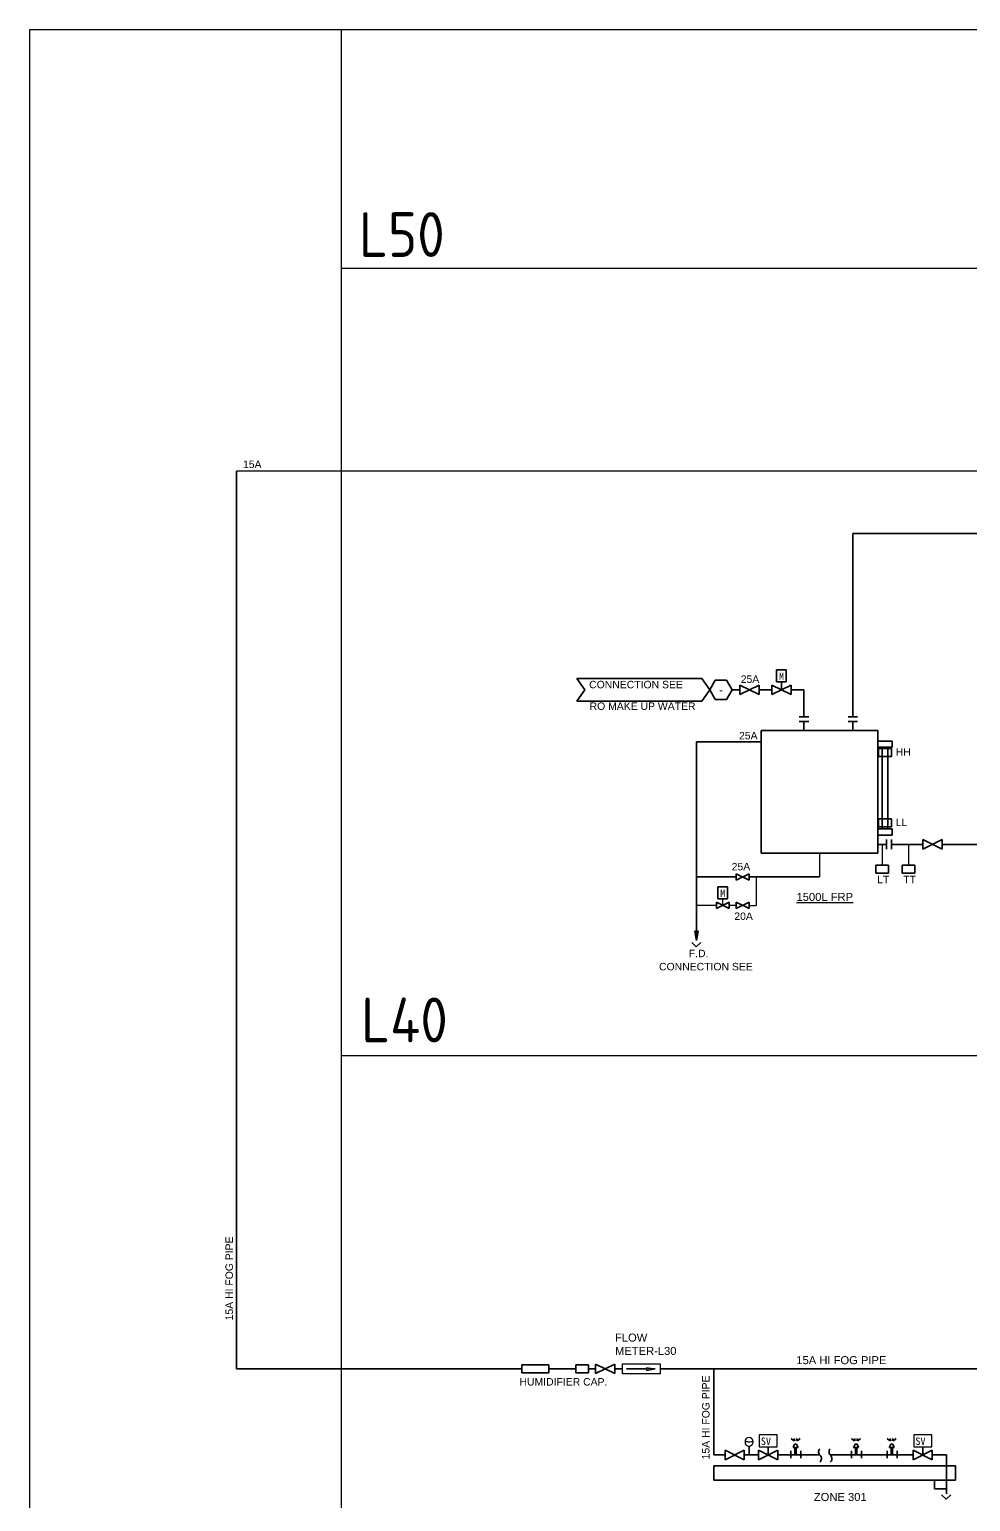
# Model space of a CAD drawing. Header units: millimetres. Extents: x 226 to 1456, y 176 to 924.
# Drawn here: x 226.3 to 541.8, y 430 to 923.5 of the extents above; entities that cross this region are included whole.
import ezdxf

# ---------------------------------------------------------------- set-up
doc = ezdxf.new("R2010")
doc.units = ezdxf.units.MM
for name, color, linetype in [('DETL-TXT', 7, 'Continuous'), ('M-CWTR-PIPE', 7, 'Continuous'), ('M-CWTR-PIPE-S', 7, 'Continuous'), ('M-CWTR-TEXT', 7, 'Continuous'), ('M-CWTR-VAVE', 7, 'Continuous'), ('M-DETL-60', 7, 'Continuous'), ('M-EQPM-TXT', 7, 'Continuous'), ('M-HVAC-EQPM-P1', 7, 'Continuous'), ('M-PIPE-CHWS12', 7, 'Continuous')]:
    doc.layers.add(name, color=color, linetype=linetype)
doc.styles.add('AA-TXT', font='isocp.shx', dxfattribs={"bigfont": 'chineset.shx'})
doc.styles.get("Standard").update_dxf_attribs({"font": 'arial.ttf'})

# ---------------------------------------------------------------- blocks, each defined once
blk = doc.blocks.new('A$C16496DF1')
at = {"layer": 'M-CWTR-VAVE', "color": 2, "linetype": 'Continuous', "lineweight": 35}
for p, q in [((-4, 0), (-4, -2)), ((-4, 0), (0, -2)), ((0, 0), (-4, -2)), ((0, -2), (0, 0))]:
    blk.add_line(p, q, dxfattribs=at)
blk = doc.blocks.new('SE1')
at = {"layer": 'M-HVAC-EQPM-P1', "color": 22, "linetype": 'Continuous', "lineweight": 35}
for p, q in [((164.29, 482.48), (168.72, 482.48)), ((164.29, 480.57), (164.29, 482.48)), ((168.72, 480.57), (164.29, 480.57)), ((168.72, 482.48), (168.72, 480.57))]:
    blk.add_line(p, q, dxfattribs=at)
blk = doc.blocks.new('SE')
at = {"layer": 'M-HVAC-EQPM-P1'}
blk.add_blockref('SE1', (0, 0), dxfattribs=at)
blk = doc.blocks.new('SE3')
at = {"layer": 'M-HVAC-EQPM-P1', "color": 22, "linetype": 'Continuous', "lineweight": 35}
for p, q in [((165.6, 480.57), (167.4, 480.57)), ((165.6, 455.06), (165.6, 480.57)), ((167.4, 480.57), (167.4, 455.06)), ((167.4, 455.06), (165.6, 455.06))]:
    blk.add_line(p, q, dxfattribs=at)
blk = doc.blocks.new('SE2')
at = {"layer": 'M-HVAC-EQPM-P1'}
blk.add_blockref('SE3', (0, 0), dxfattribs=at)
blk = doc.blocks.new('SE5')
at = {"layer": 'M-HVAC-EQPM-P1', "color": 22, "linetype": 'Continuous', "lineweight": 35}
for p, q in [((164.29, 455.06), (168.72, 455.06)), ((164.29, 453.15), (164.29, 455.06)), ((168.72, 453.15), (164.29, 453.15)), ((168.72, 455.06), (168.72, 453.15))]:
    blk.add_line(p, q, dxfattribs=at)
blk = doc.blocks.new('SE4')
at = {"layer": 'M-HVAC-EQPM-P1'}
blk.add_blockref('SE5', (0, 0), dxfattribs=at)
blk = doc.blocks.new('SE7')
at = {"layer": 'M-CWTR-TEXT', "color": 3, "linetype": 'Continuous', "lineweight": 35}
for p, q in [((120.13, 428.75), (119.64, 431.67)), ((119.64, 431.67), (120.62, 431.67)), ((120.62, 431.67), (120.13, 428.75))]:
    blk.add_line(p, q, dxfattribs=at)
blk = doc.blocks.new('SE6')
at = {"layer": 'M-CWTR-TEXT'}
blk.add_blockref('SE7', (0, 0), dxfattribs=at)
blk = doc.blocks.new('SE9')
at = {"layer": 'DETL-TXT', "color": 4, "linetype": 'Continuous', "lineweight": 35}
for p, q in [((113.49, 501.56), (111.74, 498.53)), ((116.99, 501.56), (113.49, 501.56)), ((118.74, 498.53), (116.99, 501.56)), ((111.74, 498.53), (113.49, 495.5)), ((116.99, 495.5), (118.74, 498.53)), ((113.49, 495.5), (116.99, 495.5))]:
    blk.add_line(p, q, dxfattribs=at)
blk = doc.blocks.new('SE8')
at = {"layer": 'DETL-TXT'}
blk.add_blockref('SE9', (0, 0), dxfattribs=at)
blk = doc.blocks.new('SE11')
at = {"layer": 'DETL-TXT', "color": 4, "linetype": 'Continuous', "lineweight": 35}
for p, q in [((109.24, 502.03), (70.24, 502.03)), ((70.24, 502.03), (72.74, 498.53)), ((111.74, 498.53), (109.24, 502.03)), ((72.74, 498.53), (70.24, 495.03)), ((109.24, 495.03), (111.74, 498.53)), ((70.24, 495.03), (109.24, 495.03))]:
    blk.add_line(p, q, dxfattribs=at)
blk = doc.blocks.new('SE10')
at = {"layer": 'DETL-TXT'}
blk.add_blockref('SE11', (0, 0), dxfattribs=at)

msp = doc.modelspace()

# ---------------------------------------------------------------- hatches: boundary and pattern name
h = msp.add_hatch(color=2)
h.dxf.hatch_style = 1
h.paths.add_polyline_path([(436.07, 474.47), (426.58, 474.47), (426.58, 474.35), (433.17, 474.35), (433.17, 473.97)])
h.paths.add_polyline_path([(436.07, 474.47), (433.17, 474.96), (433.17, 474.58), (426.58, 474.58), (426.58, 474.47)])
at = {"layer": 'M-CWTR-TEXT', "linetype": 'Continuous', "lineweight": 5}
msp.add_hatch(color=3, dxfattribs=at).paths.add_polyline_path([(449.92, 618.06), (450.45, 621.19), (449.4, 621.19)])

# ---------------------------------------------------------------- linework, layer by layer
at = {"color": 4}
for p, q in [((574.48, 775.46), (295.75, 775.46)), ((436.07, 474.47), (426.58, 474.47)), ((433.17, 474.96), (436.07, 474.47)), ((433.17, 474.96), (433.17, 474.58)), ((433.17, 473.97), (436.07, 474.47)), ((433.17, 474.35), (433.17, 473.97))]:
    msp.add_line(p, q, dxfattribs=at)
at = {"color": 4, "linetype": 'Continuous', "lineweight": 35}
for p, q in [((455.76, 441.97), (455.76, 437.15)), ((455.76, 441.97), (536.74, 441.97)), ((536.74, 437.15), (536.74, 441.97)), ((455.76, 437.15), (536.74, 437.15)), ((529.71, 434.19), (529.71, 437.15)), ((533.71, 434.19), (529.71, 434.19))]:
    msp.add_line(p, q, dxfattribs=at)
at = {"color": 2}
msp.add_lwpolyline([(437.75, 472.75), (425.15, 472.75), (425.15, 476.18), (437.75, 476.18)], close=True, dxfattribs=at)
msp.add_lwpolyline([(433.17, 474.35), (426.58, 474.35), (426.58, 474.58), (433.17, 474.58)], dxfattribs=at)
at = {"layer": 'M-CWTR-PIPE', "color": 4, "linetype": 'Continuous', "lineweight": 35}
for p, q in [((464.48, 702.13), (461.87, 702.13)), ((475.21, 702.13), (470.92, 702.13)), ((485.93, 702.13), (481.64, 702.13)), ((485.93, 693.07), (485.93, 702.13)), ((449.92, 684.72), (449.92, 621.19)), ((471.65, 684.72), (449.92, 684.72)), ((463.25, 639.37), (449.92, 639.37)), ((491.19, 639.37), (467.54, 639.37))]:
    msp.add_line(p, q, dxfattribs=at)
at = {"layer": 'M-CWTR-PIPE', "color": 4}
for p, q in [((491.19, 647.4), (491.19, 639.37)), ((469.9, 639.37), (469.9, 629.85)), ((456.59, 629.85), (449.92, 629.85)), ((463.25, 629.85), (460.89, 629.85)), ((467.54, 629.85), (469.9, 629.85))]:
    msp.add_line(p, q, dxfattribs=at)
at = {"layer": 'M-CWTR-PIPE-S', "color": 4, "linetype": 'Continuous', "lineweight": 35}
for p, q in [((502.35, 754.56), (502.35, 693.07)), ((605.44, 754.56), (502.35, 754.56)), ((525.86, 650.28), (515.28, 650.28)), ((525.86, 650.28), (525.5, 650.28)), ((593.1, 650.28), (532.3, 650.28))]:
    msp.add_line(p, q, dxfattribs=at)
at = {"layer": 'M-CWTR-TEXT', "color": 252, "linetype": 'Continuous', "lineweight": 35}
msp.add_line((533.71, 432.89), (533.71, 432.52), dxfattribs=at)
at = {"layer": 'M-CWTR-TEXT', "color": 3, "linetype": 'Continuous', "lineweight": 35}
msp.add_open_spline([(449.92, 618.06), (449.4, 621.19), (450.45, 621.19), (449.92, 618.06)], degree=1, dxfattribs=at)
at = {"layer": 'M-CWTR-VAVE', "color": 1, "lineweight": 25}
for p, q in [((226.27, 923.53), (226.27, 175.64)), ((226.27, 923.53), (1456.11, 923.53)), ((330.76, 923.53), (330.76, 175.64)), ((330.76, 843.47), (1354.78, 843.47)), ((330.76, 579.5), (1354.78, 579.5))]:
    msp.add_line(p, q, dxfattribs=at)
at = {"layer": 'M-CWTR-VAVE', "color": 2, "linetype": 'Continuous', "lineweight": 35}
for p, q in [((476.8, 704.83), (476.8, 708.84)), ((476.8, 708.84), (480.04, 708.84)), ((480.04, 708.84), (480.04, 704.83)), ((480.04, 704.83), (476.8, 704.83)), ((478.42, 702.13), (478.42, 704.83)), ((510.97, 679.76), (510.97, 682.45)), ((510.97, 682.45), (515.26, 682.45)), ((510.97, 682.45), (515.26, 682.45)), ((510.97, 679.76), (510.97, 682.45)), ((515.26, 682.45), (515.26, 679.76)), ((515.26, 682.45), (515.26, 679.76)), ((515.26, 679.76), (510.97, 679.76)), ((515.26, 679.76), (510.97, 679.76)), ((510.97, 656.2), (510.97, 658.89)), ((510.97, 658.89), (515.26, 658.89)), ((510.97, 658.89), (515.26, 658.89)), ((510.97, 656.2), (510.97, 658.89)), ((515.26, 658.89), (515.26, 656.2)), ((515.26, 658.89), (515.26, 656.2)), ((515.26, 656.2), (510.97, 656.2)), ((515.26, 656.2), (510.97, 656.2)), ((510.06, 640.63), (510.06, 643.32)), ((510.06, 643.32), (514.35, 643.32)), ((510.06, 643.32), (514.35, 643.32)), ((510.06, 640.63), (510.06, 643.32)), ((514.35, 643.32), (514.35, 640.63)), ((514.35, 643.32), (514.35, 640.63)), ((518.84, 640.63), (518.84, 643.32)), ((518.84, 643.32), (523.13, 643.32)), ((518.84, 643.32), (523.13, 643.32)), ((518.84, 640.63), (518.84, 643.32)), ((523.13, 643.32), (523.13, 640.63)), ((523.13, 643.32), (523.13, 640.63)), ((463.25, 638.29), (463.25, 640.44)), ((467.54, 640.44), (463.25, 638.29)), ((463.25, 640.44), (467.54, 638.29)), ((467.54, 640.44), (467.54, 638.29)), ((514.35, 640.63), (510.06, 640.63)), ((514.35, 640.63), (510.06, 640.63)), ((523.13, 640.63), (518.84, 640.63)), ((523.13, 640.63), (518.84, 640.63)), ((457.12, 632.05), (457.12, 636.06)), ((457.12, 636.06), (460.36, 636.06)), ((460.36, 632.05), (457.12, 632.05)), ((460.36, 636.06), (460.36, 632.05)), ((456.59, 628.78), (456.59, 630.92)), ((460.89, 630.92), (456.59, 628.78)), ((456.59, 630.92), (460.89, 628.78)), ((460.89, 630.92), (460.89, 628.78)), ((463.25, 628.78), (463.25, 630.92)), ((467.54, 630.92), (463.25, 628.78)), ((463.25, 630.92), (467.54, 628.78)), ((467.54, 630.92), (467.54, 628.78)), ((448.34, 617.37), (449.87, 615.99)), ((451.4, 617.37), (449.87, 615.99)), ((400.47, 475.81), (391.42, 475.81)), ((391.42, 475.81), (391.42, 473.12)), ((400.47, 473.12), (400.47, 475.81)), ((400.47, 473.12), (400.47, 475.81)), ((409.47, 473.12), (409.47, 475.81)), ((409.47, 475.81), (413.76, 475.81)), ((409.47, 475.81), (413.76, 475.81)), ((409.47, 473.12), (409.47, 475.81)), ((413.76, 475.81), (413.76, 473.12)), ((413.76, 475.81), (413.76, 473.12)), ((391.42, 473.12), (400.47, 473.12)), ((413.76, 473.12), (409.47, 473.12)), ((413.76, 473.12), (409.47, 473.12)), ((482.51, 450.31), (481.65, 451.11)), ((482.32, 448.13), (482.81, 449.22)), ((482.86, 450.31), (482.64, 451.11)), ((483.47, 449.22), (482.81, 449.22)), ((483.42, 450.31), (483.65, 451.11)), ((483.97, 448.13), (483.47, 449.22)), ((483.77, 450.31), (484.64, 451.11)), ((502.79, 450.31), (501.93, 451.11)), ((502.6, 448.13), (503.09, 449.22)), ((503.14, 450.31), (502.92, 451.11)), ((503.75, 449.22), (503.09, 449.22)), ((503.7, 450.31), (503.92, 451.11)), ((504.25, 448.13), (503.75, 449.22)), ((504.05, 450.31), (504.92, 451.11)), ((514.75, 450.31), (513.89, 451.11)), ((514.55, 448.13), (515.05, 449.22)), ((515.1, 450.31), (514.88, 451.11)), ((515.71, 449.22), (515.05, 449.22)), ((515.66, 450.31), (515.88, 451.11)), ((516.21, 448.13), (515.71, 449.22)), ((516.01, 450.31), (516.88, 451.11)), ((459.51, 447.22), (459.51, 444)), ((465.95, 447.22), (459.51, 444)), ((459.51, 447.22), (465.95, 444)), ((465.95, 444), (465.95, 447.22)), ((467.58, 445.61), (467.58, 448.39)), ((470.77, 447.22), (470.77, 444)), ((477.21, 447.22), (470.77, 444)), ((470.77, 447.22), (477.21, 444)), ((473.99, 445.61), (473.99, 448.31)), ((477.21, 444), (477.21, 447.22)), ((481.57, 446.95), (481.57, 444.57)), ((482.32, 448.13), (483.97, 448.13)), ((482.93, 445.91), (482.93, 448.13)), ((483.36, 445.91), (483.36, 448.13)), ((484.96, 446.95), (484.96, 444.57)), ((501.85, 446.95), (501.85, 444.57)), ((502.6, 448.13), (504.25, 448.13)), ((503.21, 445.91), (503.21, 448.13)), ((503.64, 445.91), (503.64, 448.13)), ((505.24, 446.95), (505.24, 444.57)), ((513.81, 446.95), (513.81, 444.57)), ((514.55, 448.13), (516.21, 448.13)), ((515.17, 445.91), (515.17, 448.13)), ((515.6, 445.91), (515.6, 448.13)), ((517.2, 446.95), (517.2, 444.57)), ((522.56, 447.22), (522.56, 444)), ((529, 447.22), (522.56, 444)), ((522.56, 447.22), (529, 444)), ((525.78, 445.61), (525.78, 448.31)), ((529, 444), (529, 447.22)), ((532.13, 432.2), (533.66, 430.82)), ((535.18, 432.2), (533.66, 430.82))]:
    msp.add_line(p, q, dxfattribs=at)
at = {"layer": 'M-CWTR-VAVE', "color": 2}
msp.add_line((458.74, 629.85), (458.74, 632.05), dxfattribs=at)
for points in [[(470.99, 448.31), (476.99, 448.31), (476.99, 452.33), (470.99, 452.33)], [(522.78, 448.31), (528.78, 448.31), (528.78, 452.33), (522.78, 452.33)]]:
    msp.add_lwpolyline(points, close=True, dxfattribs=at)
msp.add_ellipse((467.58, 449.98), major_axis=(0, -1.59), ratio=0.800659, dxfattribs=at)
msp.add_open_spline([(466.31, 449.98), (466.82, 450.22), (467.51, 449.78), (468.23, 450.23), (468.65, 450.05), (468.86, 449.98)], degree=3, dxfattribs=at)
at = {"layer": 'M-HVAC-EQPM-P1', "color": 22, "linetype": 'Continuous', "lineweight": 35}
for p, q in [((484.32, 693.07), (487.54, 693.07)), ((484.32, 691.46), (487.54, 691.46)), ((485.93, 691.46), (485.93, 688.52)), ((500.74, 693.07), (503.96, 693.07)), ((500.74, 691.46), (503.96, 691.46)), ((502.35, 691.46), (502.35, 688.52)), ((471.65, 647.4), (471.65, 688.52)), ((471.65, 688.52), (510.74, 688.52)), ((510.74, 688.52), (510.74, 647.4)), ((513.67, 651.89), (513.67, 648.67)), ((515.28, 651.89), (515.28, 648.67)), ((510.74, 647.4), (471.65, 647.4)), ((513.67, 650.28), (510.74, 650.28))]:
    msp.add_line(p, q, dxfattribs=at)
at = {"layer": 'M-HVAC-EQPM-P1', "color": 22}
msp.add_line((512.2, 650.28), (512.2, 643.32), dxfattribs=at)
at = {"layer": 'M-HVAC-EQPM-P1', "color": 4}
msp.add_line((520.99, 650.28), (520.99, 643.32), dxfattribs=at)
at = {"layer": 'M-PIPE-CHWS12', "color": 4, "linetype": 'Continuous', "lineweight": 35}
for p, q in [((295.75, 474.47), (295.75, 775.46)), ((295.75, 474.47), (391.42, 474.47)), ((400.47, 474.47), (409.47, 474.47)), ((413.76, 474.47), (416.08, 474.47)), ((422.51, 474.47), (425.15, 474.47)), ((437.75, 474.47), (442.44, 474.47)), ((442.44, 474.47), (1303.14, 474.47)), ((455.76, 445.61), (455.76, 474.47)), ((455.76, 445.61), (455.76, 456.44)), ((455.76, 445.61), (459.51, 445.61)), ((465.95, 445.61), (470.77, 445.61)), ((477.21, 445.61), (491.22, 445.61)), ((494.73, 445.61), (522.56, 445.61)), ((529, 445.61), (533.71, 445.61)), ((533.71, 445.61), (533.71, 432.52))]:
    msp.add_line(p, q, dxfattribs=at)
at = {"layer": 'M-PIPE-CHWS12', "color": 252, "linetype": 'Continuous', "lineweight": 35}
for centre, start, end in [((492.4, 446.61), 137.9527, 230.1896), ((490.26, 444.38), 309.8104, 42.0473), ((495.91, 446.61), 137.9527, 230.1896), ((493.76, 444.38), 309.8104, 42.0473)]:
    msp.add_arc(centre, 1.55, start, end, dxfattribs=at)

# ---------------------------------------------------------------- block references
at = {"xscale": 1.072978278685842, "yscale": 1.072978278685842, "zscale": 1.072978278685842}
for name, p in [('SE10', (334.46, 167.21)), ('SE8', (334.46, 167.21)), ('SE', (334.46, 167.21)), ('SE2', (334.46, 167.21)), ('SE4', (334.46, 167.21)), ('SE6', (321.03, 158.02))]:
    msp.add_blockref(name, p, dxfattribs=at)
at = {"color": 7, "xscale": 1.609467418028763, "yscale": 1.609467418028763, "zscale": 1.609467418028763}
for p in [(470.92, 703.73), (481.64, 703.73), (532.3, 651.89)]:
    msp.add_blockref('A$C16496DF1', p, dxfattribs=at)
at = {"color": 7, "xscale": 1.609467418028763, "yscale": 1.609467418028763, "zscale": 1.609467418028763, "rotation": 179.9999999999998}
msp.add_blockref('A$C16496DF1', (416.08, 472.86), dxfattribs=at)

# ---------------------------------------------------------------- texts
at = {"layer": 'DETL-TXT', "color": 2, "ltscale": 0.1, "style": 'AA-TXT'}
for s, p in [('L50', (336.77, 847.27)), ('L40', (337.49, 583.94))]:
    msp.add_text(s, height=15, dxfattribs=at).set_placement(p)
at = {"layer": 'DETL-TXT', "color": 7, "char_height": 2.6824}
for s, insert, width, attachment_point in [('{\\H0.93199x;\\C3;15A}', (297.87, 776.45), 6.7061, 7), ('{\\fArial|b0||i0||c0|p34;\\C3;\\H2.5;\\W1.;25A}', (464.76, 704.41), 6.7061, 7), ('{\\fArial|b0||i0||c0|p34;\\C4;\\H2.5;\\W1.;CONNECTION SEE}', (413.93, 702.6), 33.7055, 7), ('{\\fArial|b0||i0||c0|p34;\\C4;\\H2.5;\\W1.;-}', (458.11, 700.84), 1.2246, 8), ('{\\fArial|b0||i0||c0|p34;\\C3;\\H2.5;\\W1.;RO MAKE UP WATER}', (414.09, 695.36), 38.3123, 7), ('{\\fArial|b0||i0||c0|p34;\\C3;\\H2.5;\\W1.;25A}', (464.19, 685.47), 6.7061, 7), ('{\\fArial|b0|i0|c0|p34;\\H0.93199x;\\C3;HH}', (516.74, 680.03), 5.4232, 7), ('{\\fArial|b0|i0|c0|p34;\\H0.93199x;\\C3;LL}', (516.74, 656.47), 5.4232, 7), ('{\\fArial|b0||i0||c0|p34;\\C3;\\H2.5;\\W1.;25A}', (461.72, 641.57), 6.7061, 7), ('{\\fArial|b0|i0|c0|p34;\\H0.93199x;\\C3;LT}', (510.48, 637.29), 5.4232, 7), ('{\\fArial|b0|i0|c0|p34;\\H0.93199x;\\C3;TT}', (519.26, 637.29), 5.4232, 7), ('{\\fArial|b0|i0|c0|p34;\\H0.93199x;\\C3;20A}', (462.61, 624.93), 6.7061, 7), ('{\\fArial|b0||i0||c0|p34;\\C4;\\H2.5;\\W1.;CONNECTION SEE}', (437.37, 608.04), 33.7055, 7), ('{\\fArial|b0|i0|c0|p34;\\C3;FLOW\\PMETER-L30}', (422.61, 479.1), 11.0214, 7), ('{\\fArial|b0|i0|c0|p34;\\C251;15A HI FOG PIPE}', (483.41, 476), 30.265, 7), ('{\\fArial|b0|i0|c0|p34;\\C251;ZONE 301}', (489.28, 430.14), 19.0881, 7)]:
    msp.add_mtext(s, dxfattribs=dict(at, insert=insert, width=width, attachment_point=attachment_point))
at = {"layer": 'DETL-TXT', "color": 7, "char_height": 2.6824, "width": 30.265, "attachment_point": 7, "rotation": 90}
for s, insert in [('{\\H0.93199x;\\C3;15A HI FOG PIPE}', (294.54, 490.71)), ('{\\fArial|b0|i0|c0|p34;\\H0.93199x;\\C251;15A HI FOG PIPE}', (454.33, 444.11))]:
    msp.add_mtext(s, dxfattribs=dict(at, insert=insert))
at = {"layer": 'M-CWTR-VAVE', "attachment_point": 7}
for s, insert, char_height, width in [('{\\ftxt|b0||i0||c0|p34;\\C2;\\H2.5;\\W1.;M}', (477.58, 705.43), 2.6824, 2.4838), ('{\\fArial|b0||i0||c0|p34;\\C2;\\H2.5e-003;\\W1.;400A BV}', (510.97, 682.45), 0.00268, 0.0149), ('{\\fArial|b0||i0||c0|p34;\\C2;\\H2.5e-003;\\W1.;400A BV}', (510.06, 643.32), 0.00268, 0.0149), ('{\\fArial|b0||i0||c0|p34;\\C2;\\H2.5e-003;\\W1.;400A BV}', (518.84, 643.32), 0.00268, 0.0149), ('{\\ftxt|b0||i0||c0|p34;\\C2;\\H2.5;\\W1.;M}', (457.9, 632.65), 2.6824, 2.4838), ('{\\fArial|b0||i0||c0|p34;\\C2;\\H2.5e-003;\\W1.;400A BV}', (400.46, 475.81), 0.00268, 0.0149), ('{\\fArial|b0||i0||c0|p34;\\C2;\\H2.5e-003;\\W1.;400A BV}', (409.47, 475.81), 0.00268, 0.0149), ('{\\fTxt|b0|i0|c0|p34;\\H0.93199x;\\C2;SV}', (471.5, 448.91), 2.6824, 2.4838), ('{\\fTxt|b0|i0|c0|p34;\\H0.93199x;\\C2;SV}', (523.3, 448.91), 2.6824, 2.4838)]:
    msp.add_mtext(s, dxfattribs=dict(at, insert=insert, char_height=char_height, width=width))
at = {"layer": 'M-DETL-60', "insert": (405.32, 468.83), "char_height": 2.6824, "width": 31.5479, "attachment_point": 8}
msp.add_mtext('{\\fArial|b0||i0||c0|p34;\\C3;\\H2.5;\\W1.;HUMIDIFIER CAP.}', dxfattribs=at)
at = {"layer": 'M-EQPM-TXT', "color": 7, "char_height": 2.6824, "attachment_point": 7}
for s, insert, width in [('{\\fArial|b0|i0|c0|p34;\\L\\C4;1500L FRP}', (483.47, 631.31), 25.5416), ('{\\fArial|b0||i0||c0|p34;\\C4;\\H2.5;\\W1.;F.D.}', (447.34, 612.49), 7.056)]:
    msp.add_mtext(s, dxfattribs=dict(at, insert=insert, width=width))
at = {"layer": 'M-HVAC-EQPM-P1', "color": 22, "insert": (510.97, 658.89), "char_height": 0.00268, "width": 0.0149, "attachment_point": 7}
msp.add_mtext('{\\fArial|b0||i0||c0|p34;\\C2;\\H2.5e-003;\\W1.;400A BV}', dxfattribs=at)

doc.saveas('drawing.dxf')
